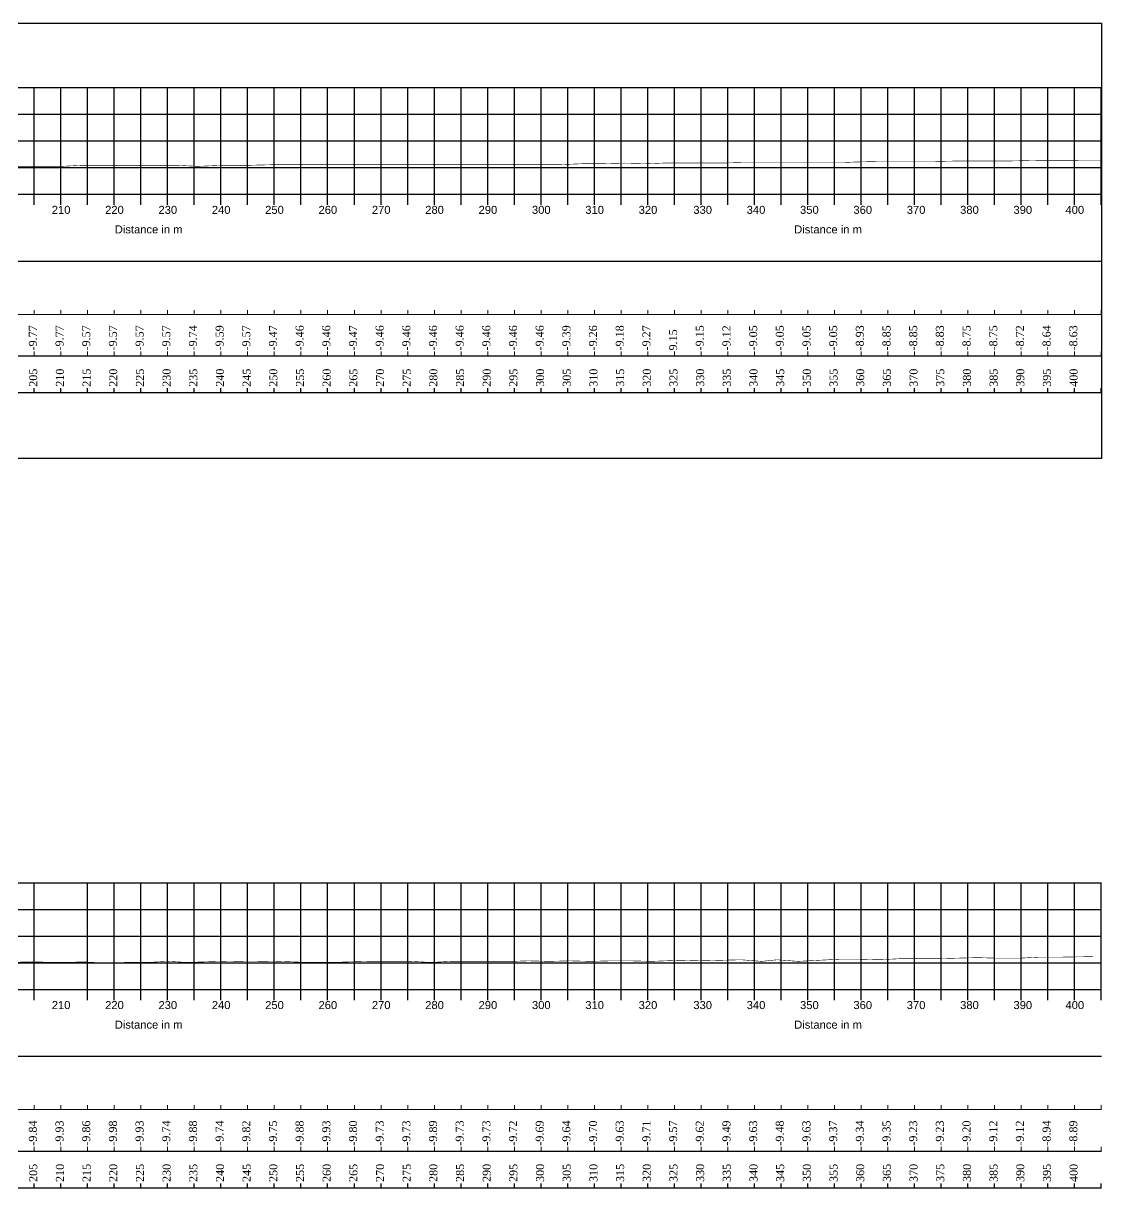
# Model space of a CAD drawing. Header units: inches. Extents: x 48 to 1763, y 126 to 359.
# Drawn here: x 716.4 to 918.5, y 137.3 to 355.5 of the extents above; entities that cross this region are included whole.
import ezdxf

# ---------------------------------------------------------------- set-up
doc = ezdxf.new("R2010")
doc.units = ezdxf.units.IN
doc.header["$MEASUREMENT"] = 0
doc.layers.add('CS Line Prework', color=3, linetype='Continuous', lineweight=30)
doc.layers.add('Text Post RL', color=7, linetype='Continuous', lineweight=0)
for name, color, linetype in [('Major Grid', 253, 'Continuous'), ('Text_Design RL', 7, 'Continuous'), ('Text_Distance', 7, 'Continuous'), ('Text_Pre RL', 7, 'Continuous')]:
    doc.layers.add(name, color=color, linetype=linetype)
doc.styles.add('CS', font='times.ttf', dxfattribs={"height": 1})
doc.styles.add('EL', font='times.ttf', dxfattribs={"height": 1.6})
doc.styles.get("Standard").update_dxf_attribs({"font": 'arial.ttf'})

msp = doc.modelspace()

# ---------------------------------------------------------------- linework, layer by layer
msp.add_lwpolyline([(504.22, 355.49), (918.44, 355.49), (918.44, 273.94), (504.22, 273.94)], close=True)
at = {"layer": 'CS Line Prework', "const_width": 0.1}
for points in [[(712.56, 328.68), (718.7, 328.68), (723.48, 328.68), (727.51, 328.88), (732.46, 328.88), (738.99, 328.88), (745.13, 328.88), (749, 328.68), (753.95, 328.88), (758.73, 328.88), (762.75, 328.98), (767.54, 328.98), (771.57, 328.99), (776.51, 328.99), (780.38, 328.99), (785.33, 328.99), (789.19, 328.99), (794.14, 328.99), (798.93, 328.99), (802.95, 328.99), (807.9, 328.99), (812.69, 328.99), (816.7, 328.99), (821.66, 329.19), (825.06, 329.19), (829.09, 329.29), (833.67, 329.19), (836.5, 329.3), (840.06, 329.3), (843.92, 329.3), (847.33, 329.3), (851.35, 329.4), (855.94, 329.4), (858.77, 329.4), (862.44, 329.4), (866.04, 329.4), (870.06, 329.4), (872.53, 329.5), (877.32, 329.6), (881.14, 329.6), (887.22, 329.6), (892.33, 329.7), (897.08, 329.7), (901.77, 329.7), (906.67, 329.8), (913.03, 329.82), (918.44, 329.85)], [(712.68, 179.51), (717.86, 179.61), (723.61, 179.51), (727.82, 179.61), (731.48, 179.41), (735.34, 179.51), (739.51, 179.51), (743.57, 179.71), (747.08, 179.51), (750.22, 179.61), (753.73, 179.71), (758.97, 179.61), (764.38, 179.71), (769.63, 179.51), (774.23, 179.51), (777.36, 179.61), (781.22, 179.71), (785.08, 179.71), (788.94, 179.71), (792.81, 179.51), (796.52, 179.71), (800.37, 179.71), (804.24, 179.71), (808.1, 179.71), (811.04, 179.81), (814.9, 179.71), (818.76, 179.81), (822.63, 179.71), (826.48, 179.81), (830.19, 179.81), (834.06, 179.71), (839.46, 179.91), (843.17, 179.81), (847.04, 179.91), (850.9, 180.01), (854.76, 179.71), (857.69, 180.01), (861.56, 179.71), (865.41, 179.91), (869.28, 180.11), (873.14, 180.11), (876.85, 180.01), (880.71, 180.21), (884.58, 180.21), (887.51, 180.21), (891.37, 180.31), (895.23, 180.41), (898.94, 180.3), (902.96, 180.3), (906.82, 180.5), (910.68, 180.5), (916.86, 180.6)]]:
    msp.add_lwpolyline(points, dxfattribs=at)
at = {"layer": 'Major Grid', "linetype": 'Continuous'}
for p, q in [((513.41, 343.45), (918.44, 343.45)), ((718.41, 321.45), (718.41, 343.45)), ((723.41, 321.45), (723.41, 343.45)), ((728.41, 321.45), (728.41, 343.45)), ((733.41, 321.45), (733.41, 343.45)), ((738.41, 321.45), (738.41, 343.45)), ((743.41, 321.45), (743.41, 343.45)), ((748.41, 321.45), (748.41, 343.45)), ((753.41, 321.45), (753.41, 343.45)), ((758.41, 321.45), (758.41, 343.45)), ((763.41, 321.45), (763.41, 343.45)), ((768.41, 321.45), (768.41, 343.45)), ((773.41, 321.45), (773.41, 343.45)), ((778.41, 321.45), (778.41, 343.45)), ((783.41, 321.45), (783.41, 343.45)), ((788.41, 321.45), (788.41, 343.45)), ((793.41, 321.45), (793.41, 343.45)), ((798.41, 321.45), (798.41, 343.45)), ((803.41, 321.45), (803.41, 343.45)), ((808.41, 321.45), (808.41, 343.45)), ((813.41, 321.45), (813.41, 343.45)), ((818.41, 321.45), (818.41, 343.45)), ((823.41, 321.45), (823.41, 343.45)), ((828.41, 321.45), (828.41, 343.45)), ((833.41, 321.45), (833.41, 343.45)), ((838.41, 321.45), (838.41, 343.45)), ((843.41, 321.45), (843.41, 343.45)), ((848.41, 321.45), (848.41, 343.45)), ((853.41, 321.45), (853.41, 343.45)), ((858.41, 321.45), (858.41, 343.45)), ((863.41, 321.45), (863.41, 343.45)), ((868.41, 321.45), (868.41, 343.45)), ((873.41, 321.45), (873.41, 343.45)), ((878.41, 321.45), (878.41, 343.45)), ((883.41, 321.45), (883.41, 343.45)), ((888.41, 321.45), (888.41, 343.45)), ((893.41, 321.45), (893.41, 343.45)), ((898.41, 321.45), (898.41, 343.45)), ((903.41, 321.45), (903.41, 343.45)), ((908.41, 321.45), (908.41, 343.45)), ((913.41, 321.45), (913.41, 343.45)), ((918.41, 321.45), (918.41, 343.45)), ((513.41, 338.45), (918.44, 338.45)), ((513.41, 333.45), (918.44, 333.45)), ((513.41, 328.45), (918.44, 328.45)), ((513.41, 328.45), (918.44, 328.45)), ((513.41, 323.45), (918.44, 323.45)), ((513.41, 194.44), (918.44, 194.44)), ((718.41, 172.44), (718.41, 194.44)), ((728.41, 172.44), (728.41, 194.44)), ((733.41, 172.44), (733.41, 194.44)), ((738.41, 172.44), (738.41, 194.44)), ((743.41, 172.44), (743.41, 194.44)), ((748.41, 172.44), (748.41, 194.44)), ((753.41, 172.44), (753.41, 194.44)), ((758.41, 172.44), (758.41, 194.44)), ((763.41, 172.44), (763.41, 194.44)), ((768.41, 172.44), (768.41, 194.44)), ((773.41, 172.44), (773.41, 194.44)), ((778.41, 172.44), (778.41, 194.44)), ((783.41, 172.44), (783.41, 194.44)), ((788.41, 172.44), (788.41, 194.44)), ((793.41, 172.44), (793.41, 194.44)), ((798.41, 172.44), (798.41, 194.44)), ((803.41, 172.44), (803.41, 194.44)), ((808.41, 172.44), (808.41, 194.44)), ((813.41, 172.44), (813.41, 194.44)), ((818.41, 172.44), (818.41, 194.44)), ((823.41, 172.44), (823.41, 194.44)), ((828.41, 172.44), (828.41, 194.44)), ((833.41, 172.44), (833.41, 194.44)), ((838.41, 172.44), (838.41, 194.44)), ((843.41, 172.44), (843.41, 194.44)), ((848.41, 172.44), (848.41, 194.44)), ((853.41, 172.44), (853.41, 194.44)), ((858.41, 172.44), (858.41, 194.44)), ((863.41, 172.44), (863.41, 194.44)), ((868.41, 172.44), (868.41, 194.44)), ((873.41, 172.44), (873.41, 194.44)), ((878.41, 172.44), (878.41, 194.44)), ((883.41, 172.44), (883.41, 194.44)), ((888.41, 172.44), (888.41, 194.44)), ((893.41, 172.44), (893.41, 194.44)), ((898.41, 172.44), (898.41, 194.44)), ((903.41, 172.44), (903.41, 194.44)), ((908.41, 172.44), (908.41, 194.44)), ((913.41, 172.44), (913.41, 194.44)), ((918.41, 172.44), (918.41, 194.44)), ((513.41, 189.44), (918.44, 189.44)), ((513.41, 184.44), (918.44, 184.44)), ((513.41, 179.44), (918.44, 179.44)), ((513.41, 179.44), (918.44, 179.44)), ((513.41, 174.44), (918.44, 174.44))]:
    msp.add_line(p, q, dxfattribs=at)
at = {"layer": 'Text Post RL'}
for p, q in [((718.41, 300.95), (718.41, 301.75)), ((723.41, 300.95), (723.41, 301.75)), ((728.41, 300.95), (728.41, 301.75)), ((733.41, 300.95), (733.41, 301.75)), ((738.41, 300.95), (738.41, 301.75)), ((743.41, 300.95), (743.41, 301.75)), ((748.41, 300.95), (748.41, 301.75)), ((753.41, 300.95), (753.41, 301.75)), ((758.41, 300.95), (758.41, 301.75)), ((763.41, 300.95), (763.41, 301.75)), ((768.41, 300.95), (768.41, 301.75)), ((773.41, 300.95), (773.41, 301.75)), ((778.41, 300.95), (778.41, 301.75)), ((783.41, 300.95), (783.41, 301.75)), ((788.41, 300.95), (788.41, 301.75)), ((793.41, 300.95), (793.41, 301.75)), ((798.41, 300.95), (798.41, 301.75)), ((803.41, 300.95), (803.41, 301.75)), ((808.41, 300.95), (808.41, 301.75)), ((813.41, 300.95), (813.41, 301.75)), ((818.41, 300.95), (818.41, 301.75)), ((823.41, 300.95), (823.41, 301.75)), ((828.41, 300.95), (828.41, 301.75)), ((833.41, 300.95), (833.41, 301.75)), ((838.41, 300.95), (838.41, 301.75)), ((843.41, 300.95), (843.41, 301.75)), ((848.41, 300.95), (848.41, 301.75)), ((853.41, 300.95), (853.41, 301.75)), ((858.41, 300.95), (858.41, 301.75)), ((863.41, 300.95), (863.41, 301.75)), ((868.41, 300.95), (868.41, 301.75)), ((873.41, 300.95), (873.41, 301.75)), ((878.41, 300.95), (878.41, 301.75)), ((883.41, 300.95), (883.41, 301.75)), ((888.41, 300.95), (888.41, 301.75)), ((893.41, 300.95), (893.41, 301.75)), ((898.41, 300.95), (898.41, 301.75)), ((903.41, 300.95), (903.41, 301.75)), ((908.41, 300.95), (908.41, 301.75)), ((913.41, 300.95), (913.41, 301.75)), ((918.41, 300.95), (918.41, 301.75)), ((718.41, 293.16), (718.41, 293.96)), ((723.41, 293.16), (723.41, 293.96)), ((728.41, 293.16), (728.41, 293.96)), ((733.41, 293.16), (733.41, 293.96)), ((738.41, 293.16), (738.41, 293.96)), ((743.41, 293.16), (743.41, 293.96)), ((748.41, 293.16), (748.41, 293.96)), ((753.41, 293.16), (753.41, 293.96)), ((758.41, 293.16), (758.41, 293.96)), ((763.41, 293.16), (763.41, 293.96)), ((768.41, 293.16), (768.41, 293.96)), ((773.41, 293.16), (773.41, 293.96)), ((778.41, 293.16), (778.41, 293.96)), ((783.41, 293.16), (783.41, 293.96)), ((788.41, 293.16), (788.41, 293.96)), ((793.41, 293.16), (793.41, 293.96)), ((798.41, 293.16), (798.41, 293.96)), ((803.41, 293.16), (803.41, 293.96)), ((808.41, 293.16), (808.41, 293.96)), ((813.41, 293.16), (813.41, 293.96)), ((818.41, 293.16), (818.41, 293.96)), ((823.41, 293.16), (823.41, 293.96)), ((828.41, 293.16), (828.41, 293.96)), ((833.41, 293.16), (833.41, 293.96)), ((838.41, 293.16), (838.41, 293.96)), ((843.41, 293.16), (843.41, 293.96)), ((848.41, 293.16), (848.41, 293.96)), ((853.41, 293.16), (853.41, 293.96)), ((858.41, 293.16), (858.41, 293.96)), ((863.41, 293.16), (863.41, 293.96)), ((868.41, 293.16), (868.41, 293.96)), ((873.41, 293.16), (873.41, 293.96)), ((878.41, 293.16), (878.41, 293.96)), ((883.41, 293.16), (883.41, 293.96)), ((888.41, 293.16), (888.41, 293.96)), ((893.41, 293.16), (893.41, 293.96)), ((898.41, 293.16), (898.41, 293.96)), ((903.41, 293.16), (903.41, 293.96)), ((908.41, 293.16), (908.41, 293.96)), ((913.41, 293.16), (913.41, 293.96)), ((918.41, 293.16), (918.41, 293.96)), ((718.41, 151.94), (718.41, 152.74)), ((723.41, 151.94), (723.41, 152.74)), ((728.41, 151.94), (728.41, 152.74)), ((733.41, 151.94), (733.41, 152.74)), ((738.41, 151.94), (738.41, 152.74)), ((743.41, 151.94), (743.41, 152.74)), ((748.41, 151.94), (748.41, 152.74)), ((753.41, 151.94), (753.41, 152.74)), ((758.41, 151.94), (758.41, 152.74)), ((763.41, 151.94), (763.41, 152.74)), ((768.41, 151.94), (768.41, 152.74)), ((773.41, 151.94), (773.41, 152.74)), ((778.41, 151.94), (778.41, 152.74)), ((783.41, 151.94), (783.41, 152.74)), ((788.41, 151.94), (788.41, 152.74)), ((793.41, 151.94), (793.41, 152.74)), ((798.41, 151.94), (798.41, 152.74)), ((803.41, 151.94), (803.41, 152.74)), ((808.41, 151.94), (808.41, 152.74)), ((813.41, 151.94), (813.41, 152.74)), ((818.41, 151.94), (818.41, 152.74)), ((823.41, 151.94), (823.41, 152.74)), ((828.41, 151.94), (828.41, 152.74)), ((833.41, 151.94), (833.41, 152.74)), ((838.41, 151.94), (838.41, 152.74)), ((843.41, 151.94), (843.41, 152.74)), ((848.41, 151.94), (848.41, 152.74)), ((853.41, 151.94), (853.41, 152.74)), ((858.41, 151.94), (858.41, 152.74)), ((863.41, 151.94), (863.41, 152.74)), ((868.41, 151.94), (868.41, 152.74)), ((873.41, 151.94), (873.41, 152.74)), ((878.41, 151.94), (878.41, 152.74)), ((883.41, 151.94), (883.41, 152.74)), ((888.41, 151.94), (888.41, 152.74)), ((893.41, 151.94), (893.41, 152.74)), ((898.41, 151.94), (898.41, 152.74)), ((903.41, 151.94), (903.41, 152.74)), ((908.41, 151.94), (908.41, 152.74)), ((913.41, 151.94), (913.41, 152.74)), ((918.41, 151.94), (918.41, 152.74)), ((718.41, 144.15), (718.41, 144.95)), ((723.41, 144.15), (723.41, 144.95)), ((728.41, 144.15), (728.41, 144.95)), ((733.41, 144.15), (733.41, 144.95)), ((738.41, 144.15), (738.41, 144.95)), ((743.41, 144.15), (743.41, 144.95)), ((748.41, 144.15), (748.41, 144.95)), ((753.41, 144.15), (753.41, 144.95)), ((758.41, 144.15), (758.41, 144.95)), ((763.41, 144.15), (763.41, 144.95)), ((768.41, 144.15), (768.41, 144.95)), ((773.41, 144.15), (773.41, 144.95)), ((778.41, 144.15), (778.41, 144.95)), ((783.41, 144.15), (783.41, 144.95)), ((788.41, 144.15), (788.41, 144.95)), ((793.41, 144.15), (793.41, 144.95)), ((798.41, 144.15), (798.41, 144.95)), ((803.41, 144.15), (803.41, 144.95)), ((808.41, 144.15), (808.41, 144.95)), ((813.41, 144.15), (813.41, 144.95)), ((818.41, 144.15), (818.41, 144.95)), ((823.41, 144.15), (823.41, 144.95)), ((828.41, 144.15), (828.41, 144.95)), ((833.41, 144.15), (833.41, 144.95)), ((838.41, 144.15), (838.41, 144.95)), ((843.41, 144.15), (843.41, 144.95)), ((848.41, 144.15), (848.41, 144.95)), ((853.41, 144.15), (853.41, 144.95)), ((858.41, 144.15), (858.41, 144.95)), ((863.41, 144.15), (863.41, 144.95)), ((868.41, 144.15), (868.41, 144.95)), ((873.41, 144.15), (873.41, 144.95)), ((878.41, 144.15), (878.41, 144.95)), ((883.41, 144.15), (883.41, 144.95)), ((888.41, 144.15), (888.41, 144.95)), ((893.41, 144.15), (893.41, 144.95)), ((898.41, 144.15), (898.41, 144.95)), ((903.41, 144.15), (903.41, 144.95)), ((908.41, 144.15), (908.41, 144.95)), ((913.41, 144.15), (913.41, 144.95)), ((918.41, 144.15), (918.41, 144.95))]:
    msp.add_line(p, q, dxfattribs=at)
at = {"layer": 'Text Post RL', "linetype": 'Continuous'}
for p, q in [((513.41, 300.95), (918.44, 300.95)), ((513.41, 151.94), (918.44, 151.94))]:
    msp.add_line(p, q, dxfattribs=at)
at = {"layer": 'Text_Design RL', "linetype": 'Continuous'}
for p, q in [((513.41, 310.94), (918.44, 310.94)), ((513.41, 161.93), (918.44, 161.93))]:
    msp.add_line(p, q, dxfattribs=at)
at = {"layer": 'Text_Distance', "linetype": 'Continuous'}
for p, q in [((513.41, 286.31), (918.44, 286.31)), ((513.41, 137.3), (918.44, 137.3))]:
    msp.add_line(p, q, dxfattribs=at)
at = {"layer": 'Text_Distance'}
for p, q in [((718.41, 286.31), (718.41, 287.11)), ((723.41, 286.31), (723.41, 287.11)), ((728.41, 286.31), (728.41, 287.11)), ((733.41, 286.31), (733.41, 287.11)), ((738.41, 286.31), (738.41, 287.11)), ((743.41, 286.31), (743.41, 287.11)), ((748.41, 286.31), (748.41, 287.11)), ((753.41, 286.31), (753.41, 287.11)), ((758.41, 286.31), (758.41, 287.11)), ((763.41, 286.31), (763.41, 287.11)), ((768.41, 286.31), (768.41, 287.11)), ((773.41, 286.31), (773.41, 287.11)), ((778.41, 286.31), (778.41, 287.11)), ((783.41, 286.31), (783.41, 287.11)), ((788.41, 286.31), (788.41, 287.11)), ((793.41, 286.31), (793.41, 287.11)), ((798.41, 286.31), (798.41, 287.11)), ((803.41, 286.31), (803.41, 287.11)), ((808.41, 286.31), (808.41, 287.11)), ((813.41, 286.31), (813.41, 287.11)), ((818.41, 286.31), (818.41, 287.11)), ((823.41, 286.31), (823.41, 287.11)), ((828.41, 286.31), (828.41, 287.11)), ((833.41, 286.31), (833.41, 287.11)), ((838.41, 286.31), (838.41, 287.11)), ((843.41, 286.31), (843.41, 287.11)), ((848.41, 286.31), (848.41, 287.11)), ((853.41, 286.31), (853.41, 287.11)), ((858.41, 286.31), (858.41, 287.11)), ((863.41, 286.31), (863.41, 287.11)), ((868.41, 286.31), (868.41, 287.11)), ((873.41, 286.31), (873.41, 287.11)), ((878.41, 286.31), (878.41, 287.11)), ((883.41, 286.31), (883.41, 287.11)), ((888.41, 286.31), (888.41, 287.11)), ((893.41, 286.31), (893.41, 287.11)), ((898.41, 286.31), (898.41, 287.11)), ((903.41, 286.31), (903.41, 287.11)), ((908.41, 286.31), (908.41, 287.11)), ((913.41, 286.31), (913.41, 287.11)), ((918.41, 286.31), (918.41, 287.11)), ((718.41, 137.3), (718.41, 138.1)), ((723.41, 137.3), (723.41, 138.1)), ((728.41, 137.3), (728.41, 138.1)), ((733.41, 137.3), (733.41, 138.1)), ((738.41, 137.3), (738.41, 138.1)), ((743.41, 137.3), (743.41, 138.1)), ((748.41, 137.3), (748.41, 138.1)), ((753.41, 137.3), (753.41, 138.1)), ((758.41, 137.3), (758.41, 138.1)), ((763.41, 137.3), (763.41, 138.1)), ((768.41, 137.3), (768.41, 138.1)), ((773.41, 137.3), (773.41, 138.1)), ((778.41, 137.3), (778.41, 138.1)), ((783.41, 137.3), (783.41, 138.1)), ((788.41, 137.3), (788.41, 138.1)), ((793.41, 137.3), (793.41, 138.1)), ((798.41, 137.3), (798.41, 138.1)), ((803.41, 137.3), (803.41, 138.1)), ((808.41, 137.3), (808.41, 138.1)), ((813.41, 137.3), (813.41, 138.1)), ((818.41, 137.3), (818.41, 138.1)), ((823.41, 137.3), (823.41, 138.1)), ((828.41, 137.3), (828.41, 138.1)), ((833.41, 137.3), (833.41, 138.1)), ((838.41, 137.3), (838.41, 138.1)), ((843.41, 137.3), (843.41, 138.1)), ((848.41, 137.3), (848.41, 138.1)), ((853.41, 137.3), (853.41, 138.1)), ((858.41, 137.3), (858.41, 138.1)), ((863.41, 137.3), (863.41, 138.1)), ((868.41, 137.3), (868.41, 138.1)), ((873.41, 137.3), (873.41, 138.1)), ((878.41, 137.3), (878.41, 138.1)), ((883.41, 137.3), (883.41, 138.1)), ((888.41, 137.3), (888.41, 138.1)), ((893.41, 137.3), (893.41, 138.1)), ((898.41, 137.3), (898.41, 138.1)), ((903.41, 137.3), (903.41, 138.1)), ((908.41, 137.3), (908.41, 138.1)), ((913.41, 137.3), (913.41, 138.1)), ((918.41, 137.3), (918.41, 138.1))]:
    msp.add_line(p, q, dxfattribs=at)
at = {"layer": 'Text_Pre RL', "linetype": 'Continuous'}
for p, q in [((513.41, 293.16), (918.44, 293.16)), ((513.41, 144.15), (918.44, 144.15))]:
    msp.add_line(p, q, dxfattribs=at)

# ---------------------------------------------------------------- texts
at = {"layer": 'Major Grid', "color": 7, "char_height": 1.5, "attachment_point": 1}
for s, insert, width in [('210', (721.7, 321.28), 0.7922), ('220', (731.7, 321.28), 0.7922), ('230', (741.7, 321.28), 0.7922), ('240', (751.7, 321.28), 0.7922), ('250', (761.7, 321.28), 0.7922), ('260', (771.7, 321.28), 0.7922), ('270', (781.7, 321.28), 0.7922), ('280', (791.7, 321.28), 0.7922), ('290', (801.7, 321.28), 0.7922), ('300', (811.7, 321.28), 0.7922), ('310', (821.7, 321.28), 0.7922), ('320', (831.7, 321.28), 0.7922), ('330', (841.95, 321.28), 0.7922), ('340', (851.95, 321.28), 0.7922), ('350', (861.95, 321.28), 0.7922), ('360', (871.95, 321.28), 0.7922), ('370', (881.95, 321.28), 0.7922), ('380', (891.95, 321.28), 0.7922), ('390', (901.95, 321.28), 0.7922), ('400', (911.7, 321.28), 0.7922), ('{\\fArial|b0|i0|c0|p34;Distance in m}', (733.51, 317.62), 14.2133), ('{\\fArial|b0|i0|c0|p34;Distance in m}', (860.85, 317.62), 14.2133), ('210', (721.7, 172.27), 0.7922), ('220', (731.7, 172.27), 0.7922), ('230', (741.7, 172.27), 0.7922), ('240', (751.7, 172.27), 0.7922), ('250', (761.7, 172.27), 0.7922), ('260', (771.7, 172.27), 0.7922), ('270', (781.7, 172.27), 0.7922), ('280', (791.7, 172.27), 0.7922), ('290', (801.7, 172.27), 0.7922), ('300', (811.7, 172.27), 0.7922), ('310', (821.7, 172.27), 0.7922), ('320', (831.7, 172.27), 0.7922), ('330', (841.95, 172.27), 0.7922), ('340', (851.95, 172.27), 0.7922), ('350', (861.95, 172.27), 0.7922), ('360', (871.95, 172.27), 0.7922), ('370', (881.95, 172.27), 0.7922), ('380', (891.95, 172.27), 0.7922), ('390', (901.95, 172.27), 0.7922), ('400', (911.7, 172.27), 0.7922), ('{\\fArial|b0|i0|c0|p34;Distance in m}', (733.51, 168.6), 14.2133), ('{\\fArial|b0|i0|c0|p34;Distance in m}', (860.85, 168.6), 14.2133)]:
    msp.add_mtext(s, dxfattribs=dict(at, insert=insert, width=width))
at = {"layer": 'Text_Distance', "style": 'EL'}
for s, p in [('205', (718.97, 287.38)), ('210', (723.97, 287.38)), ('215', (728.97, 287.38)), ('220', (733.97, 287.38)), ('225', (738.97, 287.38)), ('230', (743.97, 287.38)), ('235', (748.97, 287.38)), ('240', (753.97, 287.38)), ('245', (758.97, 287.38)), ('250', (763.97, 287.38)), ('255', (768.97, 287.38)), ('260', (773.97, 287.38)), ('265', (778.97, 287.38)), ('270', (783.97, 287.38)), ('275', (788.97, 287.38)), ('280', (793.97, 287.38)), ('285', (798.97, 287.38)), ('290', (803.97, 287.38)), ('295', (808.97, 287.38)), ('300', (813.97, 287.38)), ('305', (818.97, 287.38)), ('310', (823.97, 287.38)), ('315', (828.97, 287.38)), ('320', (833.97, 287.38)), ('325', (838.97, 287.38)), ('330', (843.97, 287.38)), ('335', (848.97, 287.38)), ('340', (853.97, 287.38)), ('345', (858.97, 287.38)), ('350', (863.97, 287.38)), ('355', (868.97, 287.38)), ('360', (873.97, 287.38)), ('365', (878.97, 287.38)), ('370', (883.97, 287.38)), ('375', (888.97, 287.38)), ('380', (893.97, 287.38)), ('385', (898.97, 287.38)), ('390', (903.97, 287.38)), ('395', (908.97, 287.38)), ('400', (913.97, 287.38)), ('205', (718.97, 138.37)), ('210', (723.97, 138.37)), ('215', (728.97, 138.37)), ('220', (733.97, 138.37)), ('225', (738.97, 138.37)), ('230', (743.97, 138.37)), ('235', (748.97, 138.37)), ('240', (753.97, 138.37)), ('245', (758.97, 138.37)), ('250', (763.97, 138.37)), ('255', (768.97, 138.37)), ('260', (773.97, 138.37)), ('265', (778.97, 138.37)), ('270', (783.97, 138.37)), ('275', (788.97, 138.37)), ('280', (793.97, 138.37)), ('285', (798.97, 138.37)), ('290', (803.97, 138.37)), ('295', (808.97, 138.37)), ('300', (813.97, 138.37)), ('305', (818.97, 138.37)), ('310', (823.97, 138.37)), ('315', (828.97, 138.37)), ('320', (833.97, 138.37)), ('325', (838.97, 138.37)), ('330', (843.97, 138.37)), ('335', (848.97, 138.37)), ('340', (853.97, 138.37)), ('345', (858.97, 138.37)), ('350', (863.97, 138.37)), ('355', (868.97, 138.37)), ('360', (873.97, 138.37)), ('365', (878.97, 138.37)), ('370', (883.97, 138.37)), ('375', (888.97, 138.37)), ('380', (893.97, 138.37)), ('385', (898.97, 138.37)), ('390', (903.97, 138.37)), ('395', (908.97, 138.37)), ('400', (913.97, 138.37))]:
    msp.add_text(s, height=1.5, rotation=90, dxfattribs=at).set_placement(p)
at = {"layer": 'Text_Pre RL', "style": 'CS'}
for s, p in [('-9.77', (718.9, 294.18)), ('-9.77', (723.9, 294.18)), ('-9.57', (728.9, 294.18)), ('-9.57', (733.9, 294.18)), ('-9.57', (738.9, 294.18)), ('-9.57', (743.9, 294.18)), ('-9.74', (748.9, 294.18)), ('-9.59', (753.9, 294.18)), ('-9.57', (758.9, 294.18)), ('-9.47', (763.9, 294.18)), ('-9.46', (768.9, 294.18)), ('-9.46', (773.9, 294.18)), ('-9.47', (778.9, 294.18)), ('-9.46', (783.9, 294.18)), ('-9.46', (788.9, 294.18)), ('-9.46', (793.9, 294.18)), ('-9.46', (798.9, 294.18)), ('-9.46', (803.9, 294.18)), ('-9.46', (808.9, 294.18)), ('-9.46', (813.9, 294.18)), ('-9.39', (818.9, 294.18)), ('-9.26', (823.9, 294.18)), ('-9.18', (828.9, 294.18)), ('-9.27', (833.9, 294.18)), ('9.15', (838.9, 294.18)), ('-9.15', (843.9, 294.18)), ('-9.12', (848.9, 294.18)), ('-9.05', (853.9, 294.18)), ('-9.05', (858.9, 294.18)), ('-9.05', (863.9, 294.18)), ('-9.05', (868.9, 294.18)), ('-8.93', (873.9, 294.18)), ('-8.85', (878.9, 294.18)), ('-8.85', (883.9, 294.18)), ('-8.83', (888.9, 294.18)), ('-8.75', (893.9, 294.18)), ('-8.75', (898.9, 294.18)), ('-8.72', (903.9, 294.18)), ('-8.64', (908.9, 294.18)), ('-8.63', (913.9, 294.18)), ('-9.84', (718.9, 145.17)), ('-9.93', (723.9, 145.17)), ('-9.86', (728.9, 145.17)), ('-9.98', (733.9, 145.17)), ('-9.93', (738.9, 145.17)), ('-9.74', (743.9, 145.17)), ('-9.88', (748.9, 145.17)), ('-9.74', (753.9, 145.17)), ('-9.82', (758.9, 145.17)), ('-9.75', (763.9, 145.17)), ('-9.88', (768.9, 145.17)), ('-9.93', (773.9, 145.17)), ('-9.80', (778.9, 145.17)), ('-9.73', (783.9, 145.17)), ('-9.73', (788.9, 145.17)), ('-9.89', (793.9, 145.17)), ('-9.73', (798.9, 145.17)), ('-9.73', (803.9, 145.17)), ('-9.72', (808.9, 145.17)), ('-9.69', (813.9, 145.17)), ('-9.64', (818.9, 145.17)), ('-9.70', (823.9, 145.17)), ('-9.63', (828.9, 145.17)), ('-9.71', (833.9, 145.17)), ('-9.57', (838.9, 145.17)), ('-9.62', (843.9, 145.17)), ('-9.49', (848.9, 145.17)), ('-9.63', (853.9, 145.17)), ('-9.48', (858.9, 145.17)), ('-9.63', (863.9, 145.17)), ('-9.37', (868.9, 145.17)), ('-9.34', (873.9, 145.17)), ('-9.35', (878.9, 145.17)), ('-9.23', (883.9, 145.17)), ('-9.23', (888.9, 145.17)), ('-9.20', (893.9, 145.17)), ('-9.12', (898.9, 145.17)), ('-9.12', (903.9, 145.17)), ('-8.94', (908.9, 145.17)), ('-8.89', (913.9, 145.17))]:
    msp.add_text(s, height=1.5, rotation=90, dxfattribs=at).set_placement(p)

doc.saveas('drawing.dxf')
